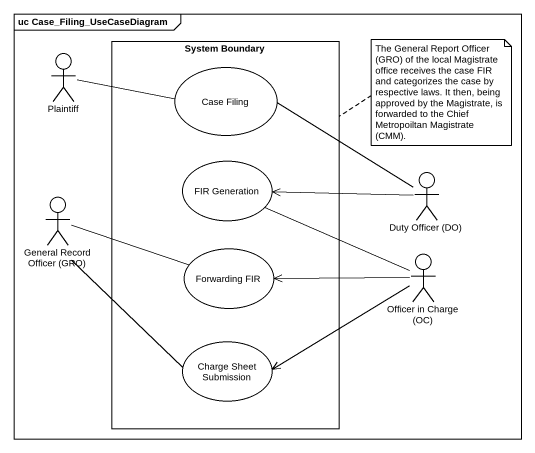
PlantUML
@startuml
mainframe uc Case_Filing_UseCaseDiagram
actor Plaintiff
rectangle "System Boundary" as System_Boundary {
  usecase "Case Filing" as Case_Filing
  usecase "FIR Generation" as FIR_Generation
  usecase "Forwarding FIR" as Forwarding_FIR
  usecase "Charge Sheet Submission" as Charge_Sheet_Submission
}
actor "Duty Officer (DO)" as Duty_Officer_DO
actor "General Record Officer (GRO)" as General_Record_Officer_GRO
actor "Officer in Charge (OC)" as Officer_in_Charge_OC
Plaintiff -right- Case_Filing
Duty_Officer_DO -left- Case_Filing
Duty_Officer_DO -left-> FIR_Generation
General_Record_Officer_GRO -right- Forwarding_FIR
General_Record_Officer_GRO -- Charge_Sheet_Submission
Officer_in_Charge_OC -left- FIR_Generation
Officer_in_Charge_OC -left-> Forwarding_FIR
Officer_in_Charge_OC -left-> Charge_Sheet_Submission
note top of System_Boundary : The General Report Officer (GRO) of the local Magistrate office receives the case FIR and categorizes the case by respective laws. It then, being approved by the Magistrate, is forwarded to the Chief Metropoiltan Magistrate (CMM).
@enduml
